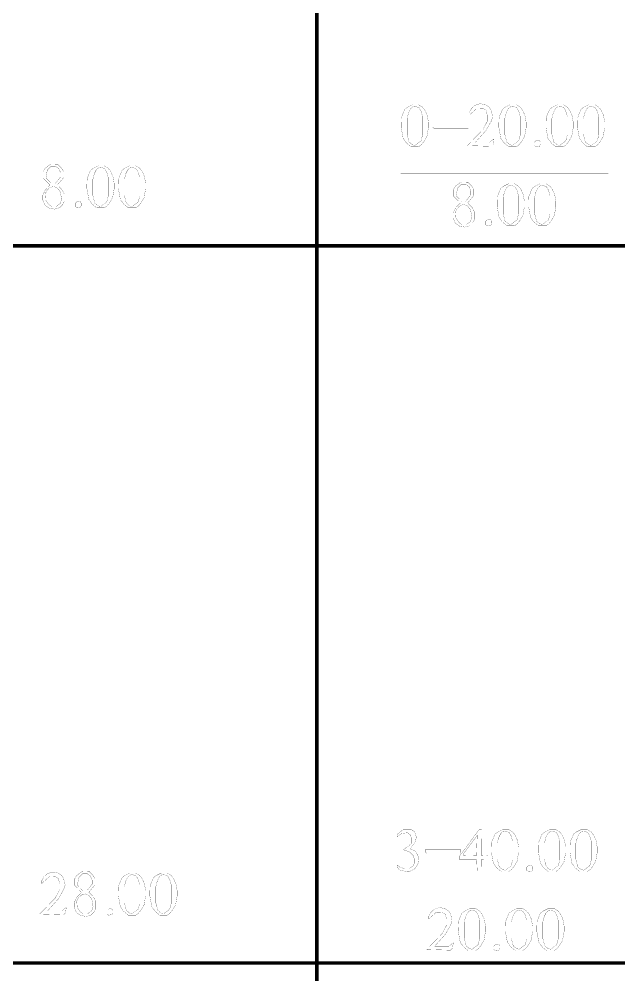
# Model space of a CAD drawing. Extents: x 94 to 452, y -72 to 1042.
# Drawn here: x 149.7 to 182.9, y 938.2 to 991.1 of the extents above; entities that cross this region are included whole.
import ezdxf

# ---------------------------------------------------------------- set-up
doc = ezdxf.new("R2010")
doc.units = 0
doc.header["$MEASUREMENT"] = 0
doc.layers.add('TREE_LAYER', color=7, linetype='Continuous')

msp = doc.modelspace()

# ---------------------------------------------------------------- linework, layer by layer
at = {"layer": 'TREE_LAYER'}
for points, const_width, elevation in [([(166.22612, 995.005583), (166.22612, 978.527106)], 0.2, 16.478477), ([(171.853513, 986.339638), (171.524101, 986.339638), (171.249592, 986.202383), (171.098611, 986.092579), (171.002533, 985.872972), (170.906454, 985.625913), (170.892729, 985.296501), (170.892729, 985.076893), (171.002533, 984.472972), (171.180964, 984.225913), (171.441748, 984.006305), (171.853513, 984.006305), (171.853513, 984.006305), (171.990768, 984.102383), (172.141748, 984.280815), (172.32018, 984.582775), (172.361356, 984.84356), (172.402533, 985.063168), (172.402533, 985.172972), (172.402533, 985.365128), (172.333905, 985.749442), (172.210376, 986.023952), (172.073121, 986.202383), (171.853513, 986.339638), (171.853513, 986.339638)], 0.01, 162), ([(171.633905, 986.257285), (171.661356, 986.257285), (171.880964, 986.174932), (171.990768, 985.982775), (172.073121, 985.69454), (172.073121, 984.651403), (171.990768, 984.335717), (171.661356, 984.088658), (171.524101, 984.116109), (171.331944, 984.267089), (171.222141, 984.692579), (171.222141, 985.584736), (171.304494, 985.900422), (171.414297, 986.12003), (171.565278, 986.24356), (171.633905, 986.257285), (171.633905, 986.257285)], 0.01, 162), ([(175.559395, 986.339638), (175.257435, 986.39454), (174.969199, 986.298462), (174.777043, 986.12003), (174.667239, 985.914148), (174.667239, 985.763168), (175.079003, 986.133756), (175.408415, 986.147481), (175.586846, 986.023952), (175.655474, 985.763168), (175.655474, 985.42003), (175.422141, 984.967089), (174.557435, 984.074932), (175.875082, 984.033756), (175.984886, 984.14356), (176.026062, 984.445521), (175.779003, 984.253364), (175.079003, 984.253364), (174.99665, 984.253364), (175.586846, 984.912187), (175.875082, 985.42003), (175.916258, 985.54356), (175.957435, 985.667089), (175.957435, 985.69454), (175.929984, 985.804344), (175.888807, 985.982775), (175.875082, 986.037677), (175.779003, 986.188658), (175.765278, 986.202383), (175.559395, 986.339638), (175.559395, 986.339638)], 0.01, 162), ([(177.261356, 986.339638), (176.931944, 986.339638), (176.657435, 986.202383), (176.506454, 986.092579), (176.410376, 985.872972), (176.314297, 985.625913), (176.300572, 985.296501), (176.300572, 985.076893), (176.410376, 984.472972), (176.588807, 984.225913), (176.849592, 984.006305), (177.261356, 984.006305), (177.261356, 984.006305), (177.398611, 984.102383), (177.549592, 984.280815), (177.728023, 984.582775), (177.769199, 984.84356), (177.810376, 985.063168), (177.810376, 985.172972), (177.810376, 985.365128), (177.741748, 985.749442), (177.618219, 986.023952), (177.480964, 986.202383), (177.261356, 986.339638), (177.261356, 986.339638)], 0.01, 162), ([(177.041748, 986.257285), (177.069199, 986.257285), (177.288807, 986.174932), (177.398611, 985.982775), (177.480964, 985.69454), (177.480964, 984.651403), (177.398611, 984.335717), (177.069199, 984.088658), (176.931944, 984.116109), (176.739788, 984.267089), (176.629984, 984.692579), (176.629984, 985.584736), (176.712337, 985.900422), (176.822141, 986.12003), (176.973121, 986.24356), (177.041748, 986.257285), (177.041748, 986.257285)], 0.01, 162), ([(179.869199, 986.339638), (179.539788, 986.339638), (179.265278, 986.202383), (179.114297, 986.092579), (179.018219, 985.872972), (178.922141, 985.625913), (178.908415, 985.296501), (178.908415, 985.076893), (179.018219, 984.472972), (179.19665, 984.225913), (179.457435, 984.006305), (179.869199, 984.006305), (179.869199, 984.006305), (180.006454, 984.102383), (180.157435, 984.280815), (180.335866, 984.582775), (180.377043, 984.84356), (180.418219, 985.063168), (180.418219, 985.172972), (180.418219, 985.365128), (180.349592, 985.749442), (180.226062, 986.023952), (180.088807, 986.202383), (179.869199, 986.339638), (179.869199, 986.339638)], 0.01, 162), ([(179.649592, 986.257285), (179.677043, 986.257285), (179.89665, 986.174932), (180.006454, 985.982775), (180.088807, 985.69454), (180.088807, 984.651403), (180.006454, 984.335717), (179.677043, 984.088658), (179.539788, 984.116109), (179.347631, 984.267089), (179.237827, 984.692579), (179.237827, 985.584736), (179.32018, 985.900422), (179.429984, 986.12003), (179.580964, 986.24356), (179.649592, 986.257285), (179.649592, 986.257285)], 0.01, 162), ([(181.612337, 986.339638), (181.282925, 986.339638), (181.008415, 986.202383), (180.857435, 986.092579), (180.761356, 985.872972), (180.665278, 985.625913), (180.651552, 985.296501), (180.651552, 985.076893), (180.761356, 984.472972), (180.939788, 984.225913), (181.200572, 984.006305), (181.612337, 984.006305), (181.612337, 984.006305), (181.749592, 984.102383), (181.900572, 984.280815), (182.079003, 984.582775), (182.12018, 984.84356), (182.161356, 985.063168), (182.161356, 985.172972), (182.161356, 985.365128), (182.092729, 985.749442), (181.969199, 986.023952), (181.831944, 986.202383), (181.612337, 986.339638), (181.612337, 986.339638)], 0.01, 162), ([(181.392729, 986.257285), (181.42018, 986.257285), (181.639788, 986.174932), (181.749592, 985.982775), (181.831944, 985.69454), (181.831944, 984.651403), (181.749592, 984.335717), (181.42018, 984.088658), (181.282925, 984.116109), (181.090768, 984.267089), (180.980964, 984.692579), (180.980964, 985.584736), (181.063317, 985.900422), (181.173121, 986.12003), (181.324101, 986.24356), (181.392729, 986.257285), (181.392729, 986.257285)], 0.01, 162), ([(174.612337, 985.214148), (172.635866, 985.214148), (172.635866, 985.104344), (172.718219, 985.021991), (174.584886, 985.021991), (174.612337, 985.063168), (174.612337, 985.214148), (174.612337, 985.214148)], 0.01, 162), ([(178.565278, 984.335717), (178.455474, 984.376893), (178.34567, 984.335717), (178.263317, 984.253364), (178.263317, 984.074932), (178.373121, 984.006305), (178.565278, 984.047481), (178.592729, 984.14356), (178.592729, 984.157285), (178.592729, 984.267089), (178.565278, 984.335717), (178.565278, 984.335717)], 0.01, 162), ([(151.871375, 983.028308), (151.473336, 983.042034), (151.185101, 982.822426), (151.075297, 982.643994), (151.075297, 982.273406), (151.445885, 981.889092), (151.185101, 981.614583), (151.047846, 981.326347), (151.047846, 981.065563), (151.171375, 980.777328), (151.404709, 980.612622), (151.706669, 980.55772), (151.981179, 980.640073), (152.132159, 980.791053), (152.241963, 980.98321), (152.241963, 981.394975), (152.104709, 981.642034), (151.85765, 981.902818), (152.200787, 982.300857), (152.200787, 982.630269), (152.104709, 982.8087), (151.871375, 983.042034), (151.871375, 983.028308)], 0.01, 161), ([(151.500787, 982.918504), (151.514512, 982.93223), (151.761571, 982.93223), (151.953728, 982.781249), (151.967454, 982.726347), (152.036081, 982.575367), (152.036081, 982.342034), (151.747846, 981.985171), (151.514512, 981.985171), (151.226277, 982.287132), (151.294905, 982.712622), (151.500787, 982.918504), (151.500787, 982.918504)], 0.01, 161), ([(154.451767, 982.959681), (154.122356, 982.959681), (153.847846, 982.822426), (153.696865, 982.712622), (153.600787, 982.493014), (153.504709, 982.245955), (153.490983, 981.916543), (153.490983, 981.696936), (153.600787, 981.093014), (153.779218, 980.845955), (154.040003, 980.626347), (154.451767, 980.626347), (154.451767, 980.626347), (154.589022, 980.722426), (154.740003, 980.900857), (154.918434, 981.202818), (154.95961, 981.463602), (155.000787, 981.68321), (155.000787, 981.793014), (155.000787, 981.985171), (154.932159, 982.369485), (154.80863, 982.643994), (154.671375, 982.822426), (154.451767, 982.959681), (154.451767, 982.959681)], 0.01, 161), ([(156.194905, 982.959681), (155.865493, 982.959681), (155.590983, 982.822426), (155.440003, 982.712622), (155.343924, 982.493014), (155.247846, 982.245955), (155.23412, 981.916543), (155.23412, 981.696936), (155.343924, 981.093014), (155.522356, 980.845955), (155.78314, 980.626347), (156.194905, 980.626347), (156.194905, 980.626347), (156.332159, 980.722426), (156.48314, 980.900857), (156.661571, 981.202818), (156.702748, 981.463602), (156.743924, 981.68321), (156.743924, 981.793014), (156.743924, 981.985171), (156.675297, 982.369485), (156.551767, 982.643994), (156.414512, 982.822426), (156.194905, 982.959681), (156.194905, 982.959681)], 0.01, 161), ([(154.232159, 982.877328), (154.25961, 982.877328), (154.479218, 982.794975), (154.589022, 982.602818), (154.671375, 982.314583), (154.671375, 981.271445), (154.589022, 980.955759), (154.25961, 980.7087), (154.122356, 980.736151), (153.930199, 980.887132), (153.820395, 981.312622), (153.820395, 982.204779), (153.902748, 982.520465), (154.012552, 982.740073), (154.163532, 982.863602), (154.232159, 982.877328), (154.232159, 982.877328)], 0.01, 161), ([(155.975297, 982.877328), (156.002748, 982.877328), (156.222356, 982.794975), (156.332159, 982.602818), (156.414512, 982.314583), (156.414512, 981.271445), (156.332159, 980.955759), (156.002748, 980.7087), (155.865493, 980.736151), (155.673336, 980.887132), (155.563532, 981.312622), (155.563532, 982.204779), (155.645885, 982.520465), (155.755689, 982.740073), (155.906669, 982.863602), (155.975297, 982.877328), (155.975297, 982.877328)], 0.01, 161), ([(170.865278, 982.513658), (182.367239, 982.513658)], 0.01, 162), ([(174.584886, 982.033266), (174.186846, 982.046991), (173.898611, 981.827383), (173.788807, 981.648952), (173.788807, 981.278364), (174.159395, 980.89405), (173.898611, 980.61954), (173.761356, 980.331305), (173.761356, 980.070521), (173.884886, 979.782285), (174.118219, 979.617579), (174.42018, 979.562677), (174.69469, 979.64503), (174.84567, 979.796011), (174.955474, 979.988168), (174.955474, 980.399932), (174.818219, 980.646991), (174.57116, 980.907775), (174.914297, 981.305815), (174.914297, 981.635226), (174.818219, 981.813658), (174.584886, 982.046991), (174.584886, 982.033266)], 0.01, 162), ([(174.214297, 981.923462), (174.228023, 981.937187), (174.475082, 981.937187), (174.667239, 981.786207), (174.680964, 981.731305), (174.749592, 981.580324), (174.749592, 981.346991), (174.461356, 980.990128), (174.228023, 980.990128), (173.939788, 981.292089), (174.008415, 981.717579), (174.214297, 981.923462), (174.214297, 981.923462)], 0.01, 162), ([(177.165278, 981.964638), (176.835866, 981.964638), (176.561356, 981.827383), (176.410376, 981.717579), (176.314297, 981.497972), (176.218219, 981.250913), (176.204494, 980.921501), (176.204494, 980.701893), (176.314297, 980.097972), (176.492729, 979.850913), (176.753513, 979.631305), (177.165278, 979.631305), (177.165278, 979.631305), (177.302533, 979.727383), (177.453513, 979.905815), (177.631944, 980.207775), (177.673121, 980.46856), (177.714297, 980.688168), (177.714297, 980.797972), (177.714297, 980.990128), (177.64567, 981.374442), (177.522141, 981.648952), (177.384886, 981.827383), (177.165278, 981.964638), (177.165278, 981.964638)], 0.01, 162), ([(176.94567, 981.882285), (176.973121, 981.882285), (177.192729, 981.799932), (177.302533, 981.607775), (177.384886, 981.31954), (177.384886, 980.276403), (177.302533, 979.960717), (176.973121, 979.713658), (176.835866, 979.741109), (176.643709, 979.892089), (176.533905, 980.317579), (176.533905, 981.209736), (176.616258, 981.525422), (176.726062, 981.74503), (176.877043, 981.86856), (176.94567, 981.882285), (176.94567, 981.882285)], 0.01, 162), ([(178.908415, 981.964638), (178.579003, 981.964638), (178.304494, 981.827383), (178.153513, 981.717579), (178.057435, 981.497972), (177.961356, 981.250913), (177.947631, 980.921501), (177.947631, 980.701893), (178.057435, 980.097972), (178.235866, 979.850913), (178.49665, 979.631305), (178.908415, 979.631305), (178.908415, 979.631305), (179.04567, 979.727383), (179.19665, 979.905815), (179.375082, 980.207775), (179.416258, 980.46856), (179.457435, 980.688168), (179.457435, 980.797972), (179.457435, 980.990128), (179.388807, 981.374442), (179.265278, 981.648952), (179.128023, 981.827383), (178.908415, 981.964638), (178.908415, 981.964638)], 0.01, 162), ([(178.688807, 981.882285), (178.716258, 981.882285), (178.935866, 981.799932), (179.04567, 981.607775), (179.128023, 981.31954), (179.128023, 980.276403), (179.04567, 979.960717), (178.716258, 979.713658), (178.579003, 979.741109), (178.386846, 979.892089), (178.277043, 980.317579), (178.277043, 981.209736), (178.359395, 981.525422), (178.469199, 981.74503), (178.62018, 981.86856), (178.688807, 981.882285), (178.688807, 981.882285)], 0.01, 162), ([(151.651767, 981.806739), (151.85765, 981.724387), (152.022356, 981.504779), (152.090983, 981.106739), (152.022356, 980.873406), (151.775297, 980.694975), (151.541963, 980.694975), (151.390983, 980.804779), (151.212552, 981.065563), (151.185101, 981.4087), (151.294905, 981.614583), (151.418434, 981.724387), (151.528238, 981.779289), (151.651767, 981.806739)], 0.01, 161), ([(153.147846, 980.955759), (153.038042, 980.996936), (152.928238, 980.955759), (152.845885, 980.873406), (152.845885, 980.694975), (152.955689, 980.626347), (153.147846, 980.667524), (153.175297, 980.763602), (153.175297, 980.777328), (153.175297, 980.887132), (153.147846, 980.955759), (153.147846, 980.955759)], 0.01, 161), ([(174.365278, 980.811697), (174.57116, 980.729344), (174.735866, 980.509736), (174.804494, 980.111697), (174.735866, 979.878364), (174.488807, 979.699932), (174.255474, 979.699932), (174.104494, 979.809736), (173.926062, 980.070521), (173.898611, 980.413658), (174.008415, 980.61954), (174.131944, 980.729344), (174.241748, 980.784246), (174.365278, 980.811697)], 0.01, 162), ([(175.861356, 979.960717), (175.751552, 980.001893), (175.641748, 979.960717), (175.559395, 979.878364), (175.559395, 979.699932), (175.669199, 979.631305), (175.861356, 979.672481), (175.888807, 979.76856), (175.888807, 979.782285), (175.888807, 979.892089), (175.861356, 979.960717), (175.861356, 979.960717)], 0.01, 162), ([(146.22612, 978.527106), (166.22612, 978.527106)], 0.2, 20), ([(166.22612, 978.527106), (186.22612, 978.527106)], 0.2, 20), ([(166.22612, 978.527106), (166.22612, 938.833945)], 0.2, 39.693161), ([(171.437103, 946.2221), (170.997888, 946.2221), (170.695927, 945.975041), (170.668476, 945.824061), (170.915535, 946.002492), (171.244946, 946.043669), (171.382201, 945.933865), (171.464554, 945.755433), (171.464554, 945.453472), (171.341025, 945.343669), (171.176319, 945.220139), (170.997888, 945.09661), (171.35475, 944.986806), (171.546907, 944.794649), (171.615535, 944.588767), (171.615535, 944.355433), (171.574358, 944.218178), (171.341025, 944.053472), (171.080241, 944.053472), (170.819456, 944.135825), (170.668476, 944.259355), (170.695927, 944.080923), (170.819456, 943.984845), (171.148868, 943.888767), (171.368476, 943.902492), (171.615535, 944.026021), (171.725339, 944.163276), (171.807692, 944.286806), (171.835143, 944.369159), (171.876319, 944.588767), (171.793966, 944.835825), (171.670437, 945.027982), (171.395927, 945.151512), (171.684162, 945.535825), (171.725339, 945.79661), (171.684162, 945.988767), (171.615535, 946.112296), (171.437103, 946.2221), (171.437103, 946.2221)], 0.01, 166), ([(175.348868, 946.2221), (175.211613, 946.2221), (174.141025, 944.767198), (174.141025, 944.54759), (175.074358, 944.54759), (175.101809, 943.943669), (175.348868, 943.943669), (175.335143, 944.561316), (175.67828, 944.54759), (175.67828, 944.767198), (175.335143, 944.780923), (175.348868, 946.2221), (175.348868, 946.2221)], 0.01, 166), ([(175.019456, 945.782884), (175.101809, 945.906414), (175.060633, 944.780923), (174.360633, 944.767198), (174.333182, 944.794649), (174.360633, 944.904453), (175.019456, 945.782884), (175.019456, 945.782884)], 0.01, 166), ([(176.844946, 946.2221), (176.515535, 946.2221), (176.241025, 946.084845), (176.090045, 945.975041), (175.993966, 945.755433), (175.897888, 945.508374), (175.884162, 945.178963), (175.884162, 944.959355), (175.993966, 944.355433), (176.172397, 944.108374), (176.433182, 943.888767), (176.844946, 943.888767), (176.844946, 943.888767), (176.982201, 943.984845), (177.133182, 944.163276), (177.311613, 944.465237), (177.35279, 944.726021), (177.393966, 944.945629), (177.393966, 945.055433), (177.393966, 945.24759), (177.325339, 945.631904), (177.201809, 945.906414), (177.064554, 946.084845), (176.844946, 946.2221), (176.844946, 946.2221)], 0.01, 166), ([(176.625339, 946.139747), (176.65279, 946.139747), (176.872397, 946.057394), (176.982201, 945.865237), (177.064554, 945.577002), (177.064554, 944.533865), (176.982201, 944.218178), (176.65279, 943.97112), (176.515535, 943.998571), (176.323378, 944.149551), (176.213574, 944.575041), (176.213574, 945.467198), (176.295927, 945.782884), (176.405731, 946.002492), (176.556711, 946.126021), (176.625339, 946.139747), (176.625339, 946.139747)], 0.01, 166), ([(179.45279, 946.2221), (179.123378, 946.2221), (178.848868, 946.084845), (178.697888, 945.975041), (178.601809, 945.755433), (178.505731, 945.508374), (178.492005, 945.178963), (178.492005, 944.959355), (178.601809, 944.355433), (178.780241, 944.108374), (179.041025, 943.888767), (179.45279, 943.888767), (179.45279, 943.888767), (179.590045, 943.984845), (179.741025, 944.163276), (179.919456, 944.465237), (179.960633, 944.726021), (180.001809, 944.945629), (180.001809, 945.055433), (180.001809, 945.24759), (179.933182, 945.631904), (179.809652, 945.906414), (179.672397, 946.084845), (179.45279, 946.2221), (179.45279, 946.2221)], 0.01, 166), ([(179.233182, 946.139747), (179.260633, 946.139747), (179.480241, 946.057394), (179.590045, 945.865237), (179.672397, 945.577002), (179.672397, 944.533865), (179.590045, 944.218178), (179.260633, 943.97112), (179.123378, 943.998571), (178.931221, 944.149551), (178.821417, 944.575041), (178.821417, 945.467198), (178.90377, 945.782884), (179.013574, 946.002492), (179.164554, 946.126021), (179.233182, 946.139747), (179.233182, 946.139747)], 0.01, 166), ([(181.195927, 946.2221), (180.866515, 946.2221), (180.592005, 946.084845), (180.441025, 945.975041), (180.344946, 945.755433), (180.248868, 945.508374), (180.235143, 945.178963), (180.235143, 944.959355), (180.344946, 944.355433), (180.523378, 944.108374), (180.784162, 943.888767), (181.195927, 943.888767), (181.195927, 943.888767), (181.333182, 943.984845), (181.484162, 944.163276), (181.662594, 944.465237), (181.70377, 944.726021), (181.744946, 944.945629), (181.744946, 945.055433), (181.744946, 945.24759), (181.676319, 945.631904), (181.55279, 945.906414), (181.415535, 946.084845), (181.195927, 946.2221), (181.195927, 946.2221)], 0.01, 166), ([(180.976319, 946.139747), (181.00377, 946.139747), (181.223378, 946.057394), (181.333182, 945.865237), (181.415535, 945.577002), (181.415535, 944.533865), (181.333182, 944.218178), (181.00377, 943.97112), (180.866515, 943.998571), (180.674358, 944.149551), (180.564554, 944.575041), (180.564554, 945.467198), (180.646907, 945.782884), (180.756711, 946.002492), (180.907692, 946.126021), (180.976319, 946.139747), (180.976319, 946.139747)], 0.01, 166), ([(174.195927, 945.09661), (172.219456, 945.09661), (172.219456, 944.986806), (172.301809, 944.904453), (174.168476, 944.904453), (174.195927, 944.945629), (174.195927, 945.09661), (174.195927, 945.09661)], 0.01, 166), ([(151.885101, 943.811559), (151.58314, 943.866461), (151.294905, 943.770382), (151.102748, 943.591951), (150.992944, 943.386069), (150.992944, 943.235088), (151.404709, 943.605676), (151.73412, 943.619402), (151.912552, 943.495873), (151.981179, 943.235088), (151.981179, 942.891951), (151.747846, 942.43901), (150.88314, 941.546853), (152.200787, 941.505676), (152.310591, 941.61548), (152.351767, 941.917441), (152.104709, 941.725284), (151.404709, 941.725284), (151.322356, 941.725284), (151.912552, 942.384108), (152.200787, 942.891951), (152.241963, 943.01548), (152.28314, 943.13901), (152.28314, 943.166461), (152.255689, 943.276265), (152.214512, 943.454696), (152.200787, 943.509598), (152.104709, 943.660578), (152.090983, 943.674304), (151.885101, 943.811559), (151.885101, 943.811559)], 0.01, 165), ([(153.614512, 943.880186), (153.216473, 943.893912), (152.928238, 943.674304), (152.818434, 943.495873), (152.818434, 943.125284), (153.189022, 942.740971), (152.928238, 942.466461), (152.790983, 942.178225), (152.790983, 941.917441), (152.914512, 941.629206), (153.147846, 941.4645), (153.449807, 941.409598), (153.724316, 941.491951), (153.875297, 941.642931), (153.985101, 941.835088), (153.985101, 942.246853), (153.847846, 942.493912), (153.600787, 942.754696), (153.943924, 943.152735), (153.943924, 943.482147), (153.847846, 943.660578), (153.614512, 943.893912), (153.614512, 943.880186)], 0.01, 165), ([(153.243924, 943.770382), (153.25765, 943.784108), (153.504709, 943.784108), (153.696865, 943.633127), (153.710591, 943.578225), (153.779218, 943.427245), (153.779218, 943.193912), (153.490983, 942.837049), (153.25765, 942.837049), (152.969414, 943.13901), (153.038042, 943.5645), (153.243924, 943.770382), (153.243924, 943.770382)], 0.01, 165), ([(156.194905, 943.811559), (155.865493, 943.811559), (155.590983, 943.674304), (155.440003, 943.5645), (155.343924, 943.344892), (155.247846, 943.097833), (155.23412, 942.768422), (155.23412, 942.548814), (155.343924, 941.944892), (155.522356, 941.697833), (155.78314, 941.478225), (156.194905, 941.478225), (156.194905, 941.478225), (156.332159, 941.574304), (156.48314, 941.752735), (156.661571, 942.054696), (156.702748, 942.31548), (156.743924, 942.535088), (156.743924, 942.644892), (156.743924, 942.837049), (156.675297, 943.221363), (156.551767, 943.495873), (156.414512, 943.674304), (156.194905, 943.811559), (156.194905, 943.811559)], 0.01, 165), ([(157.938042, 943.811559), (157.60863, 943.811559), (157.33412, 943.674304), (157.18314, 943.5645), (157.087061, 943.344892), (156.990983, 943.097833), (156.977258, 942.768422), (156.977258, 942.548814), (157.087061, 941.944892), (157.265493, 941.697833), (157.526277, 941.478225), (157.938042, 941.478225), (157.938042, 941.478225), (158.075297, 941.574304), (158.226277, 941.752735), (158.404709, 942.054696), (158.445885, 942.31548), (158.487061, 942.535088), (158.487061, 942.644892), (158.487061, 942.837049), (158.418434, 943.221363), (158.294905, 943.495873), (158.15765, 943.674304), (157.938042, 943.811559), (157.938042, 943.811559)], 0.01, 165), ([(178.148868, 944.218178), (178.039064, 944.259355), (177.92926, 944.218178), (177.846907, 944.135825), (177.846907, 943.957394), (177.956711, 943.888767), (178.148868, 943.929943), (178.176319, 944.026021), (178.176319, 944.039747), (178.176319, 944.149551), (178.148868, 944.218178), (178.148868, 944.218178)], 0.01, 166), ([(155.975297, 943.729206), (156.002748, 943.729206), (156.222356, 943.646853), (156.332159, 943.454696), (156.414512, 943.166461), (156.414512, 942.123324), (156.332159, 941.807637), (156.002748, 941.560578), (155.865493, 941.588029), (155.673336, 941.73901), (155.563532, 942.1645), (155.563532, 943.056657), (155.645885, 943.372343), (155.755689, 943.591951), (155.906669, 943.71548), (155.975297, 943.729206), (155.975297, 943.729206)], 0.01, 165), ([(157.718434, 943.729206), (157.745885, 943.729206), (157.965493, 943.646853), (158.075297, 943.454696), (158.15765, 943.166461), (158.15765, 942.123324), (158.075297, 941.807637), (157.745885, 941.560578), (157.60863, 941.588029), (157.416473, 941.73901), (157.306669, 942.1645), (157.306669, 943.056657), (157.389022, 943.372343), (157.498826, 943.591951), (157.649807, 943.71548), (157.718434, 943.729206), (157.718434, 943.729206)], 0.01, 165), ([(153.394905, 942.658618), (153.600787, 942.576265), (153.765493, 942.356657), (153.83412, 941.958618), (153.765493, 941.725284), (153.518434, 941.546853), (153.285101, 941.546853), (153.13412, 941.656657), (152.955689, 941.917441), (152.928238, 942.260578), (153.038042, 942.466461), (153.161571, 942.576265), (153.271375, 942.631167), (153.394905, 942.658618)], 0.01, 165), ([(170.448868, 942.39612), (181.950829, 942.39612)], 0.01, 166), ([(154.890983, 941.807637), (154.781179, 941.848814), (154.671375, 941.807637), (154.589022, 941.725284), (154.589022, 941.546853), (154.698826, 941.478225), (154.890983, 941.519402), (154.918434, 941.61548), (154.918434, 941.629206), (154.918434, 941.73901), (154.890983, 941.807637), (154.890983, 941.807637)], 0.01, 165), ([(173.310633, 941.8471), (173.008672, 941.902002), (172.720437, 941.805923), (172.52828, 941.627492), (172.418476, 941.42161), (172.418476, 941.270629), (172.830241, 941.641218), (173.159652, 941.654943), (173.338084, 941.531414), (173.406711, 941.270629), (173.406711, 940.927492), (173.173378, 940.474551), (172.308672, 939.582394), (173.626319, 939.541218), (173.736123, 939.651021), (173.777299, 939.952982), (173.530241, 939.760825), (172.830241, 939.760825), (172.747888, 939.760825), (173.338084, 940.419649), (173.626319, 940.927492), (173.667495, 941.051021), (173.708672, 941.174551), (173.708672, 941.202002), (173.681221, 941.311806), (173.640045, 941.490237), (173.626319, 941.545139), (173.530241, 941.69612), (173.516515, 941.709845), (173.310633, 941.8471), (173.310633, 941.8471)], 0.01, 166), ([(175.012594, 941.8471), (174.683182, 941.8471), (174.408672, 941.709845), (174.257692, 941.600041), (174.161613, 941.380433), (174.065535, 941.133374), (174.051809, 940.803963), (174.051809, 940.584355), (174.161613, 939.980433), (174.340045, 939.733374), (174.600829, 939.513767), (175.012594, 939.513767), (175.012594, 939.513767), (175.149848, 939.609845), (175.300829, 939.788276), (175.47926, 940.090237), (175.520437, 940.351021), (175.561613, 940.570629), (175.561613, 940.680433), (175.561613, 940.87259), (175.492986, 941.256904), (175.369456, 941.531414), (175.232201, 941.709845), (175.012594, 941.8471), (175.012594, 941.8471)], 0.01, 166), ([(174.792986, 941.764747), (174.820437, 941.764747), (175.040045, 941.682394), (175.149848, 941.490237), (175.232201, 941.202002), (175.232201, 940.158865), (175.149848, 939.843178), (174.820437, 939.59612), (174.683182, 939.623571), (174.491025, 939.774551), (174.381221, 940.200041), (174.381221, 941.092198), (174.463574, 941.407884), (174.573378, 941.627492), (174.724358, 941.751021), (174.792986, 941.764747), (174.792986, 941.764747)], 0.01, 166), ([(177.620437, 941.8471), (177.291025, 941.8471), (177.016515, 941.709845), (176.865535, 941.600041), (176.769456, 941.380433), (176.673378, 941.133374), (176.659652, 940.803963), (176.659652, 940.584355), (176.769456, 939.980433), (176.947888, 939.733374), (177.208672, 939.513767), (177.620437, 939.513767), (177.620437, 939.513767), (177.757692, 939.609845), (177.908672, 939.788276), (178.087103, 940.090237), (178.12828, 940.351021), (178.169456, 940.570629), (178.169456, 940.680433), (178.169456, 940.87259), (178.100829, 941.256904), (177.977299, 941.531414), (177.840045, 941.709845), (177.620437, 941.8471), (177.620437, 941.8471)], 0.01, 166), ([(177.400829, 941.764747), (177.42828, 941.764747), (177.647888, 941.682394), (177.757692, 941.490237), (177.840045, 941.202002), (177.840045, 940.158865), (177.757692, 939.843178), (177.42828, 939.59612), (177.291025, 939.623571), (177.098868, 939.774551), (176.989064, 940.200041), (176.989064, 941.092198), (177.071417, 941.407884), (177.181221, 941.627492), (177.332201, 941.751021), (177.400829, 941.764747), (177.400829, 941.764747)], 0.01, 166), ([(179.363574, 941.8471), (179.034162, 941.8471), (178.759652, 941.709845), (178.608672, 941.600041), (178.512594, 941.380433), (178.416515, 941.133374), (178.40279, 940.803963), (178.40279, 940.584355), (178.512594, 939.980433), (178.691025, 939.733374), (178.951809, 939.513767), (179.363574, 939.513767), (179.363574, 939.513767), (179.500829, 939.609845), (179.651809, 939.788276), (179.830241, 940.090237), (179.871417, 940.351021), (179.912594, 940.570629), (179.912594, 940.680433), (179.912594, 940.87259), (179.843966, 941.256904), (179.720437, 941.531414), (179.583182, 941.709845), (179.363574, 941.8471), (179.363574, 941.8471)], 0.01, 166), ([(179.143966, 941.764747), (179.171417, 941.764747), (179.391025, 941.682394), (179.500829, 941.490237), (179.583182, 941.202002), (179.583182, 940.158865), (179.500829, 939.843178), (179.171417, 939.59612), (179.034162, 939.623571), (178.842005, 939.774551), (178.732201, 940.200041), (178.732201, 941.092198), (178.814554, 941.407884), (178.924358, 941.627492), (179.075339, 941.751021), (179.143966, 941.764747), (179.143966, 941.764747)], 0.01, 166), ([(176.316515, 939.843178), (176.206711, 939.884355), (176.096907, 939.843178), (176.014554, 939.760825), (176.014554, 939.582394), (176.124358, 939.513767), (176.316515, 939.554943), (176.343966, 939.651021), (176.343966, 939.664747), (176.343966, 939.774551), (176.316515, 939.843178), (176.316515, 939.843178)], 0.01, 166), ([(146.22612, 938.833945), (166.22612, 938.833945)], 0.2, 20), ([(166.22612, 938.833945), (186.22612, 938.833945)], 0.2, 20), ([(166.22612, 938.833945), (166.22612, 908.832322)], 0.2, 30.001623)]:
    msp.add_lwpolyline(points, dxfattribs=dict(at, const_width=const_width, elevation=elevation))

doc.saveas('drawing.dxf')
